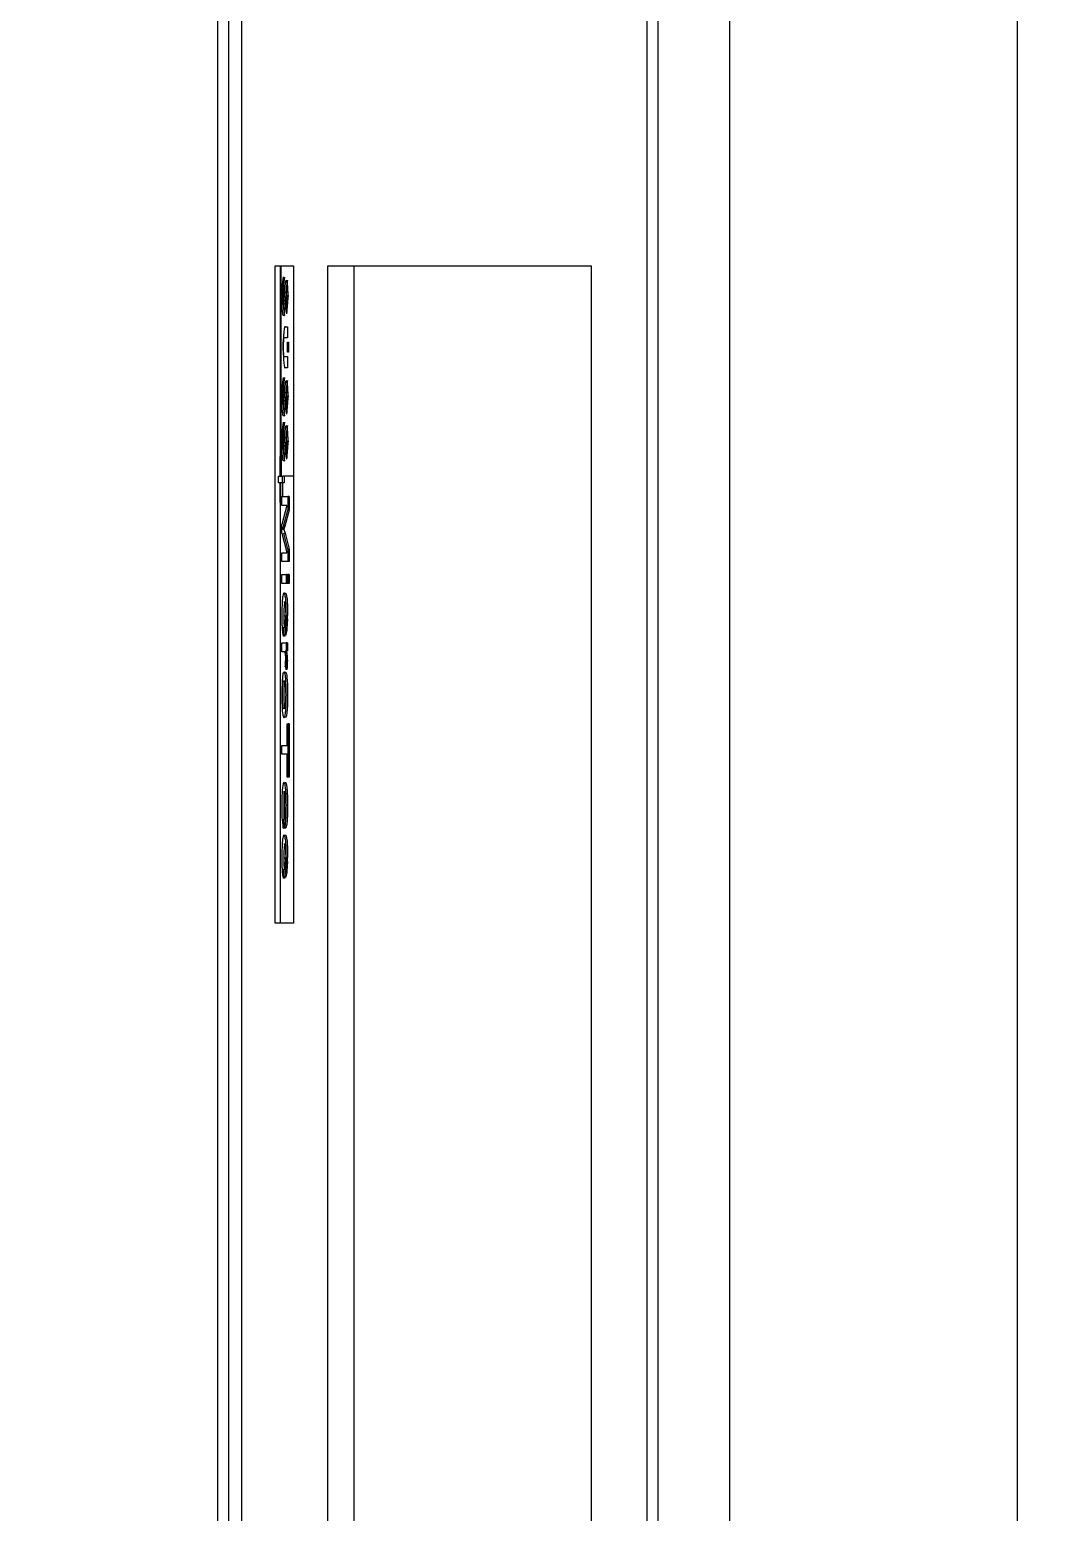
# Model space of a CAD drawing. Header units: millimetres. Extents: x -15291 to 293567, y -98510 to 49398.
# Drawn here: x 50144.4 to 50222.1, y 25769.6 to 25882.3 of the extents above; entities that cross this region are included whole.
import ezdxf

# ---------------------------------------------------------------- set-up
doc = ezdxf.new("R2010")
doc.units = ezdxf.units.MM
doc.header["$LTSCALE"] = 50
doc.header["$MEASUREMENT"] = 0
doc.linetypes.add('PHANTOM2', pattern=[1.25, 0.625, -0.125, 0.125, -0.125, 0.125, -0.125])
doc.layers.add('DV16_Standard', color=7, linetype='CONTINUOUS')

msp = doc.modelspace()

# ---------------------------------------------------------------- linework, layer by layer
at = {"layer": 'DV16_Standard', "color": 7, "linetype": 'Continuous', "ltscale": 254}
for p, q in [((50158.68, 25919.37), (50158.68, 25504.37)), ((50192.23, 25504.37), (50192.23, 25919.37)), ((50197.65, 25919.37), (50197.65, 25504.37)), ((50219.56, 25504.37), (50219.56, 25919.37)), ((50159.55, 25519.37), (50159.55, 25904.37)), ((50160.54, 25519.37), (50160.54, 25904.37)), ((50191.36, 25904.37), (50191.36, 25519.37)), ((50163.07, 25814.37), (50163.07, 25864.37)), ((50163.07, 25864.37), (50164.47, 25864.37)), ((50163.47, 25864.37), (50163.47, 25849.87)), ((50163.54, 25849.87), (50163.54, 25864.37)), ((50164.47, 25864.37), (50164.47, 25814.37)), ((50167.08, 25864.37), (50187.13, 25864.37)), ((50167.08, 25559.37), (50167.08, 25864.37)), ((50169.07, 25864.37), (50169.07, 25559.37)), ((50187.13, 25864.37), (50187.13, 25559.37)), ((50163.68, 25863.53), (50163.72, 25862.78)), ((50163.91, 25862.35), (50163.86, 25861.7)), ((50163.86, 25861.7), (50163.81, 25861.09)), ((50163.96, 25860.72), (50163.91, 25861.36)), ((50163.91, 25861.36), (50164.01, 25861.36)), ((50163.77, 25859.74), (50164.02, 25859.74)), ((50164.02, 25859.74), (50164.02, 25858.89)), ((50164.02, 25858.89), (50163.75, 25858.89)), ((50164.01, 25858.58), (50164.08, 25858.58)), ((50164.01, 25857.8), (50164.01, 25858.58)), ((50164.08, 25858.58), (50164.08, 25857.8)), ((50163.76, 25857.48), (50164.02, 25857.48)), ((50164.08, 25857.8), (50164.01, 25857.8)), ((50164.02, 25857.48), (50164.02, 25856.63)), ((50164.02, 25856.63), (50163.77, 25856.63)), ((50163.68, 25855.89), (50163.72, 25855.14)), ((50163.86, 25854.07), (50163.81, 25853.46)), ((50163.91, 25854.72), (50163.86, 25854.07)), ((50163.96, 25853.09), (50163.91, 25853.73)), ((50163.91, 25853.73), (50164.01, 25853.73)), ((50163.68, 25852.48), (50163.72, 25851.72)), ((50163.86, 25850.65), (50163.81, 25850.04)), ((50163.91, 25851.3), (50163.86, 25850.65)), ((50163.45, 25848.37), (50163.45, 25849.87)), ((50163.45, 25849.87), (50163.49, 25849.87)), ((50163.49, 25849.87), (50163.49, 25848.37)), ((50163.54, 25849.87), (50163.49, 25849.87)), ((50163.54, 25849.87), (50163.54, 25848.37)), ((50163.96, 25849.67), (50163.91, 25850.31)), ((50163.91, 25850.31), (50164.01, 25850.31)), ((50163.32, 25847.87), (50163.32, 25848.37)), ((50163.32, 25848.37), (50163.45, 25848.37)), ((50163.49, 25848.37), (50163.62, 25848.37)), ((50163.62, 25848.37), (50163.62, 25847.87)), ((50163.62, 25848.37), (50163.67, 25848.37)), ((50164.47, 25848.37), (50163.67, 25848.37)), ((50163.77, 25848.37), (50163.77, 25847.87)), ((50163.45, 25847.87), (50163.32, 25847.87)), ((50163.45, 25846.37), (50163.45, 25847.87)), ((50163.62, 25847.87), (50163.49, 25847.87)), ((50163.49, 25847.87), (50163.49, 25846.37)), ((50163.77, 25847.87), (50163.62, 25847.87)), ((50163.64, 25847.87), (50163.64, 25846.83)), ((50163.49, 25846.37), (50163.45, 25846.37)), ((50163.47, 25846.37), (50163.47, 25814.37)), ((50163.59, 25846.37), (50163.49, 25846.37)), ((50163.59, 25846.16), (50163.59, 25846.83)), ((50163.59, 25846.83), (50164.04, 25846.83)), ((50163.97, 25846.16), (50163.59, 25846.16)), ((50163.97, 25846.14), (50163.59, 25844.71)), ((50163.97, 25846.14), (50163.97, 25846.16)), ((50164.14, 25846.83), (50164.04, 25846.83)), ((50164.04, 25846.83), (50164.04, 25845.79)), ((50164.14, 25846.83), (50164.14, 25845.79)), ((50163.72, 25844.58), (50164.04, 25845.79)), ((50164.14, 25845.79), (50163.82, 25844.58)), ((50164.14, 25845.79), (50164.04, 25845.79)), ((50163.59, 25844.04), (50163.59, 25844.71)), ((50163.59, 25844.04), (50163.96, 25842.57)), ((50163.66, 25844.34), (50163.72, 25844.58)), ((50163.66, 25844.34), (50163.75, 25844.34)), ((50163.66, 25844.34), (50163.66, 25844.33)), ((50163.82, 25844.58), (50163.72, 25844.58)), ((50163.73, 25844.05), (50163.83, 25844.05)), ((50164.04, 25842.82), (50163.73, 25844.05)), ((50163.82, 25844.58), (50163.75, 25844.34)), ((50163.75, 25844.34), (50163.75, 25844.33)), ((50163.75, 25844.33), (50163.83, 25844.05)), ((50163.83, 25844.05), (50164.14, 25842.82)), ((50163.59, 25841.89), (50163.59, 25842.56)), ((50163.59, 25842.56), (50163.96, 25842.56)), ((50163.96, 25842.56), (50163.96, 25842.57)), ((50164.14, 25842.82), (50164.04, 25842.82)), ((50164.04, 25842.82), (50164.04, 25841.89)), ((50164.14, 25842.82), (50164.14, 25841.89)), ((50164.04, 25841.89), (50163.59, 25841.89)), ((50164.14, 25841.89), (50164.04, 25841.89)), ((50163.59, 25840.22), (50163.59, 25840.89)), ((50163.59, 25840.89), (50163.92, 25840.89)), ((50163.97, 25840.89), (50163.92, 25840.89)), ((50163.92, 25840.89), (50163.92, 25840.22)), ((50163.97, 25840.22), (50163.97, 25840.89)), ((50163.97, 25840.89), (50164.04, 25840.89)), ((50164.14, 25840.89), (50164.04, 25840.89)), ((50164.04, 25840.89), (50164.04, 25840.22)), ((50164.14, 25840.89), (50164.14, 25840.22)), ((50163.92, 25840.22), (50163.59, 25840.22)), ((50163.97, 25840.22), (50163.92, 25840.22)), ((50164.04, 25840.22), (50163.97, 25840.22)), ((50164.14, 25840.22), (50164.04, 25840.22)), ((50163.71, 25836.22), (50163.71, 25836.89)), ((50163.71, 25836.89), (50163.81, 25836.89)), ((50163.81, 25836.96), (50163.82, 25836.29)), ((50163.81, 25836.89), (50163.81, 25836.22)), ((50164.02, 25837.79), (50163.92, 25837.79)), ((50163.81, 25836.22), (50163.71, 25836.22)), ((50163.59, 25835.02), (50163.59, 25835.69)), ((50163.59, 25835.69), (50163.92, 25835.69)), ((50163.76, 25835.02), (50163.59, 25835.02)), ((50163.92, 25835.09), (50163.87, 25835.09)), ((50163.87, 25835.09), (50163.87, 25835.07)), ((50163.97, 25835.07), (50163.87, 25835.07)), ((50164.02, 25835.69), (50163.92, 25835.69)), ((50163.92, 25835.69), (50163.92, 25835.09)), ((50164.02, 25835.09), (50163.92, 25835.09)), ((50163.97, 25835.09), (50163.97, 25835.07)), ((50164.02, 25835.69), (50164.02, 25835.09)), ((50163.85, 25833.89), (50163.9, 25833.69)), ((50163.9, 25833.69), (50164, 25833.69)), ((50164.02, 25834.31), (50163.92, 25834.31)), ((50163.92, 25831.75), (50164.02, 25831.75)), ((50163.99, 25827.88), (50163.99, 25829.55)), ((50163.99, 25829.55), (50164.04, 25829.55)), ((50164.14, 25829.55), (50164.04, 25829.55)), ((50164.04, 25829.55), (50164.04, 25825.48)), ((50164.14, 25829.55), (50164.14, 25825.48)), ((50163.59, 25827.22), (50163.59, 25827.88)), ((50163.59, 25827.88), (50163.99, 25827.88)), ((50163.99, 25827.22), (50163.59, 25827.22)), ((50163.99, 25825.48), (50163.99, 25827.22)), ((50164.04, 25825.48), (50163.99, 25825.48)), ((50164.14, 25825.48), (50164.04, 25825.48)), ((50163.74, 25824.41), (50163.74, 25821.61)), ((50163.79, 25822.28), (50163.79, 25824.35)), ((50163.69, 25821.61), (50163.7, 25822.28)), ((50163.7, 25822.28), (50163.74, 25822.28)), ((50164.02, 25823.32), (50163.92, 25823.32)), ((50163.74, 25821.61), (50163.69, 25821.61)), ((50164.02, 25819.37), (50163.92, 25819.37)), ((50163.71, 25817.81), (50163.71, 25818.48)), ((50163.71, 25818.48), (50163.81, 25818.48)), ((50163.81, 25817.81), (50163.71, 25817.81)), ((50163.81, 25818.54), (50163.82, 25817.88)), ((50163.81, 25818.48), (50163.81, 25817.81)), ((50164.47, 25814.37), (50163.07, 25814.37))]:
    msp.add_line(p, q, dxfattribs=at)
at = {"layer": 'DV16_Standard', "color": 4, "linetype": 'PHANTOM2', "ltscale": 254}
msp.add_arc((50323.34, 25463.12), 504.82, 87.1614, 180, dxfattribs=at)
at = {"layer": 'DV16_Standard', "color": 7, "linetype": 'Continuous', "ltscale": 254}
for centre, radius, start, end in [((50172.88, 25862.23), 9.29, 171.9889, 181.2697), ((50172.98, 25862.23), 9.29, 171.9888, 181.2697), ((50168.74, 25862.04), 5.07, 171.675, 180.5231), ((50158.52, 25862.04), 5.44, 352.8245, 0.0628), ((50152.15, 25861.97), 11.88, 353.9454, 0.2976), ((50158.62, 25862.04), 5.44, 352.8245, 0.0628), ((50172.88, 25854.6), 9.29, 171.9889, 181.2697), ((50168.74, 25854.41), 5.07, 171.675, 180.5231), ((50172.98, 25854.6), 9.29, 171.9888, 181.2697), ((50158.52, 25854.4), 5.44, 352.8245, 0.0628), ((50152.15, 25854.34), 11.88, 353.9454, 0.2976), ((50158.62, 25854.4), 5.44, 352.8245, 0.0628), ((50172.88, 25851.18), 9.29, 171.9889, 181.2697), ((50168.74, 25850.99), 5.07, 171.675, 180.5231), ((50172.98, 25851.18), 9.29, 171.9888, 181.2697), ((50158.52, 25850.98), 5.44, 352.8245, 0.0628), ((50152.15, 25850.92), 11.88, 353.9454, 0.2976), ((50158.62, 25850.98), 5.44, 352.8245, 0.0628), ((50160.64, 25837.62), 3.24, 348.2315, 2.8863), ((50157.98, 25837.44), 5.95, 348.8494, 3.3384), ((50158.12, 25837.44), 5.91, 348.8016, 3.3862), ((50159.77, 25834.39), 4.16, 358.9587, 9.4947), ((50159.87, 25834.39), 4.16, 358.9587, 9.4947), ((50155.42, 25834.34), 8.44, 356.9928, 359.9785), ((50152.94, 25834.31), 10.98, 356.7372, 0.0065), ((50153.04, 25834.31), 10.98, 356.7372, 0.0065), ((50171.56, 25822.94), 7.98, 177.6037, 189.5477), ((50168.69, 25823.09), 4.96, 177.9657, 189.4329), ((50160.64, 25819.2), 3.24, 348.2315, 2.8863), ((50157.98, 25819.03), 5.95, 348.8494, 3.3384), ((50158.12, 25819.02), 5.91, 348.8016, 3.3862)]:
    msp.add_arc(centre, radius, start, end, dxfattribs=at)
for points, knots in [([(50163.78, 25862.08), (50163.79, 25862.18), (50163.8, 25862.36), (50163.82, 25862.63), (50163.84, 25862.88), (50163.87, 25863.1), (50163.9, 25863.25), (50163.92, 25863.28), (50163.93, 25863.28)], [0, 0, 0, 0, 0.17547, 0.347275, 0.51541, 0.679829, 0.841875, 1, 1, 1, 1]), ([(50164.02, 25863.28), (50164.01, 25863.28), (50164, 25863.24), (50163.97, 25863.1), (50163.94, 25862.88), (50163.92, 25862.63), (50163.9, 25862.36), (50163.89, 25862.18), (50163.88, 25862.08)], [0, 0, 0, 0, 0.158579, 0.320898, 0.485403, 0.653449, 0.824983, 1, 1, 1, 1]), ([(50163.93, 25863.28), (50163.94, 25863.28), (50163.95, 25863.25), (50163.98, 25863.12), (50164, 25862.93), (50164.02, 25862.68), (50164.03, 25862.38), (50164.03, 25862.15), (50164.03, 25862.03)], [0, 0, 0, 0, 0.176193, 0.337623, 0.492353, 0.648826, 0.81527, 1, 1, 1, 1]), ([(50163.71, 25860.6), (50163.7, 25860.6), (50163.68, 25860.62), (50163.66, 25860.72), (50163.64, 25860.88), (50163.62, 25861.09), (50163.6, 25861.35), (50163.6, 25861.67), (50163.59, 25861.91), (50163.59, 25862.03)], [0, 0, 0, 0, 0.148847, 0.286126, 0.417686, 0.549286, 0.686452, 0.834647, 1, 1, 1, 1]), ([(50163.67, 25861.99), (50163.67, 25861.94), (50163.67, 25861.83), (50163.67, 25861.68), (50163.68, 25861.56), (50163.69, 25861.47), (50163.7, 25861.45), (50163.71, 25861.45)], [0, 0, 0, 0, 0.217526, 0.418237, 0.610132, 0.801743, 1, 1, 1, 1]), ([(50163.69, 25862.03), (50163.69, 25861.89), (50163.7, 25861.62), (50163.71, 25861.26), (50163.73, 25860.97), (50163.75, 25860.76), (50163.78, 25860.62), (50163.8, 25860.59), (50163.81, 25860.6)], [0, 0, 0, 0, 0.192109, 0.362186, 0.519505, 0.672367, 0.829522, 1, 1, 1, 1]), ([(50163.71, 25861.45), (50163.71, 25861.45), (50163.72, 25861.48), (50163.74, 25861.59), (50163.75, 25861.74), (50163.77, 25861.91), (50163.78, 25862.02), (50163.78, 25862.08)], [0, 0, 0, 0, 0.178668, 0.368474, 0.567737, 0.77828, 1, 1, 1, 1]), ([(50163.88, 25862.08), (50163.87, 25862.02), (50163.87, 25861.9), (50163.85, 25861.74), (50163.84, 25861.59), (50163.82, 25861.48), (50163.81, 25861.45), (50163.81, 25861.45)], [0, 0, 0, 0, 0.222679, 0.433699, 0.632958, 0.822296, 1, 1, 1, 1]), ([(50163.93, 25862.43), (50163.93, 25862.43), (50163.92, 25862.42), (50163.91, 25862.39), (50163.91, 25862.36), (50163.91, 25862.35)], [0, 0, 0, 0, 0.33429, 0.667987, 1, 1, 1, 1]), ([(50163.96, 25862.04), (50163.96, 25862.09), (50163.95, 25862.18), (50163.95, 25862.3), (50163.94, 25862.4), (50163.93, 25862.43), (50163.93, 25862.43)], [0, 0, 0, 0, 0.253159, 0.502184, 0.750589, 1, 1, 1, 1]), ([(50164.03, 25862.43), (50164.03, 25862.43), (50164.04, 25862.4), (50164.05, 25862.31), (50164.05, 25862.18), (50164.06, 25862.09), (50164.06, 25862.04)], [0, 0, 0, 0, 0.249374, 0.49727, 0.746059, 1, 1, 1, 1]), ([(50163.81, 25861.09), (50163.8, 25861.02), (50163.79, 25860.88), (50163.77, 25860.72), (50163.74, 25860.62), (50163.72, 25860.59), (50163.71, 25860.6)], [0, 0, 0, 0, 0.24704, 0.495629, 0.746892, 1, 1, 1, 1]), ([(50163.87, 25859.74), (50163.86, 25859.74), (50163.83, 25859.73), (50163.79, 25859.68), (50163.75, 25859.54), (50163.73, 25859.28), (50163.71, 25858.96), (50163.7, 25858.59), (50163.69, 25858.32), (50163.69, 25858.18)], [0, 0, 0, 0, 0.174767, 0.328142, 0.46874, 0.600334, 0.728607, 0.859547, 1, 1, 1, 1]), ([(50163.75, 25858.89), (50163.74, 25858.88), (50163.73, 25858.88), (50163.71, 25858.86), (50163.7, 25858.81), (50163.68, 25858.7), (50163.67, 25858.55), (50163.67, 25858.38), (50163.67, 25858.26), (50163.67, 25858.2)], [0, 0, 0, 0, 0.17236, 0.324862, 0.466006, 0.598745, 0.728018, 0.859619, 1, 1, 1, 1]), ([(50163.67, 25858.2), (50163.67, 25858.12), (50163.67, 25857.97), (50163.68, 25857.76), (50163.69, 25857.59), (50163.71, 25857.51), (50163.74, 25857.49), (50163.75, 25857.49), (50163.76, 25857.48)], [0, 0, 0, 0, 0.161888, 0.314832, 0.46843, 0.629575, 0.803547, 1, 1, 1, 1]), ([(50163.69, 25858.18), (50163.69, 25858.05), (50163.7, 25857.78), (50163.71, 25857.43), (50163.72, 25857.15), (50163.74, 25856.94), (50163.77, 25856.77), (50163.79, 25856.68), (50163.82, 25856.65), (50163.84, 25856.63), (50163.86, 25856.63), (50163.87, 25856.63)], [0, 0, 0, 0, 0.138911, 0.263623, 0.377424, 0.483484, 0.584796, 0.684114, 0.783822, 0.888107, 1, 1, 1, 1]), ([(50163.78, 25854.45), (50163.79, 25854.55), (50163.8, 25854.73), (50163.82, 25855), (50163.84, 25855.25), (50163.87, 25855.47), (50163.9, 25855.61), (50163.92, 25855.65), (50163.93, 25855.65)], [0, 0, 0, 0, 0.17547, 0.347275, 0.51541, 0.679829, 0.841875, 1, 1, 1, 1]), ([(50164.02, 25855.65), (50164.01, 25855.65), (50164, 25855.61), (50163.97, 25855.47), (50163.94, 25855.25), (50163.92, 25855), (50163.9, 25854.73), (50163.89, 25854.55), (50163.88, 25854.45)], [0, 0, 0, 0, 0.158579, 0.320898, 0.485403, 0.653449, 0.824983, 1, 1, 1, 1]), ([(50163.93, 25855.65), (50163.94, 25855.65), (50163.95, 25855.62), (50163.98, 25855.49), (50164, 25855.3), (50164.02, 25855.05), (50164.03, 25854.75), (50164.03, 25854.52), (50164.03, 25854.4)], [0, 0, 0, 0, 0.176193, 0.337623, 0.492353, 0.648826, 0.81527, 1, 1, 1, 1]), ([(50163.71, 25852.96), (50163.7, 25852.96), (50163.68, 25852.98), (50163.66, 25853.08), (50163.64, 25853.25), (50163.62, 25853.46), (50163.6, 25853.72), (50163.6, 25854.04), (50163.59, 25854.27), (50163.59, 25854.39)], [0, 0, 0, 0, 0.148847, 0.286126, 0.417686, 0.549286, 0.686452, 0.834647, 1, 1, 1, 1]), ([(50163.67, 25854.36), (50163.67, 25854.31), (50163.67, 25854.2), (50163.67, 25854.05), (50163.68, 25853.93), (50163.69, 25853.84), (50163.7, 25853.82), (50163.71, 25853.82)], [0, 0, 0, 0, 0.217526, 0.418237, 0.610132, 0.801743, 1, 1, 1, 1]), ([(50163.69, 25854.39), (50163.69, 25854.25), (50163.7, 25853.98), (50163.71, 25853.62), (50163.73, 25853.34), (50163.75, 25853.12), (50163.78, 25852.99), (50163.8, 25852.96), (50163.81, 25852.96)], [0, 0, 0, 0, 0.192109, 0.362186, 0.519505, 0.672367, 0.829522, 1, 1, 1, 1]), ([(50163.71, 25853.82), (50163.71, 25853.82), (50163.72, 25853.85), (50163.74, 25853.96), (50163.75, 25854.11), (50163.77, 25854.27), (50163.78, 25854.39), (50163.78, 25854.45)], [0, 0, 0, 0, 0.178668, 0.368474, 0.567737, 0.77828, 1, 1, 1, 1]), ([(50163.88, 25854.45), (50163.87, 25854.39), (50163.87, 25854.27), (50163.85, 25854.11), (50163.84, 25853.96), (50163.82, 25853.85), (50163.81, 25853.82), (50163.81, 25853.82)], [0, 0, 0, 0, 0.222679, 0.433699, 0.632958, 0.822296, 1, 1, 1, 1]), ([(50163.93, 25854.8), (50163.93, 25854.8), (50163.92, 25854.79), (50163.91, 25854.76), (50163.91, 25854.73), (50163.91, 25854.72)], [0, 0, 0, 0, 0.33429, 0.667987, 1, 1, 1, 1]), ([(50163.96, 25854.41), (50163.96, 25854.46), (50163.95, 25854.55), (50163.95, 25854.67), (50163.94, 25854.77), (50163.93, 25854.8), (50163.93, 25854.8)], [0, 0, 0, 0, 0.253159, 0.502184, 0.750589, 1, 1, 1, 1]), ([(50164.03, 25854.8), (50164.03, 25854.8), (50164.04, 25854.77), (50164.05, 25854.67), (50164.05, 25854.55), (50164.06, 25854.46), (50164.06, 25854.41)], [0, 0, 0, 0, 0.249374, 0.49727, 0.746059, 1, 1, 1, 1]), ([(50163.81, 25853.46), (50163.8, 25853.39), (50163.79, 25853.25), (50163.77, 25853.09), (50163.74, 25852.98), (50163.72, 25852.96), (50163.71, 25852.96)], [0, 0, 0, 0, 0.24704, 0.495629, 0.746892, 1, 1, 1, 1]), ([(50163.78, 25851.03), (50163.79, 25851.13), (50163.8, 25851.31), (50163.82, 25851.58), (50163.84, 25851.83), (50163.87, 25852.05), (50163.9, 25852.19), (50163.92, 25852.23), (50163.93, 25852.23)], [0, 0, 0, 0, 0.17547, 0.347275, 0.51541, 0.679829, 0.841875, 1, 1, 1, 1]), ([(50164.02, 25852.23), (50164.01, 25852.23), (50164, 25852.19), (50163.97, 25852.05), (50163.94, 25851.83), (50163.92, 25851.58), (50163.9, 25851.31), (50163.89, 25851.13), (50163.88, 25851.03)], [0, 0, 0, 0, 0.158579, 0.320898, 0.485403, 0.653449, 0.824983, 1, 1, 1, 1]), ([(50163.93, 25852.23), (50163.94, 25852.23), (50163.95, 25852.2), (50163.98, 25852.07), (50164, 25851.88), (50164.02, 25851.63), (50164.03, 25851.33), (50164.03, 25851.1), (50164.03, 25850.98)], [0, 0, 0, 0, 0.176193, 0.337623, 0.492353, 0.648826, 0.81527, 1, 1, 1, 1]), ([(50163.71, 25849.54), (50163.7, 25849.54), (50163.68, 25849.56), (50163.66, 25849.66), (50163.64, 25849.83), (50163.62, 25850.04), (50163.6, 25850.3), (50163.6, 25850.62), (50163.59, 25850.85), (50163.59, 25850.97)], [0, 0, 0, 0, 0.148847, 0.286126, 0.417686, 0.549286, 0.686452, 0.834647, 1, 1, 1, 1]), ([(50163.67, 25850.94), (50163.67, 25850.89), (50163.67, 25850.78), (50163.67, 25850.63), (50163.68, 25850.51), (50163.69, 25850.42), (50163.7, 25850.4), (50163.71, 25850.4)], [0, 0, 0, 0, 0.217526, 0.418237, 0.610132, 0.801743, 1, 1, 1, 1]), ([(50163.69, 25850.97), (50163.69, 25850.83), (50163.7, 25850.57), (50163.71, 25850.2), (50163.73, 25849.92), (50163.75, 25849.71), (50163.78, 25849.57), (50163.8, 25849.54), (50163.81, 25849.54)], [0, 0, 0, 0, 0.192109, 0.362186, 0.519505, 0.672367, 0.829522, 1, 1, 1, 1]), ([(50163.71, 25850.4), (50163.71, 25850.4), (50163.72, 25850.43), (50163.74, 25850.54), (50163.75, 25850.69), (50163.77, 25850.85), (50163.78, 25850.97), (50163.78, 25851.03)], [0, 0, 0, 0, 0.178668, 0.368474, 0.567737, 0.77828, 1, 1, 1, 1]), ([(50163.88, 25851.03), (50163.87, 25850.97), (50163.87, 25850.85), (50163.85, 25850.69), (50163.84, 25850.54), (50163.82, 25850.43), (50163.81, 25850.4), (50163.81, 25850.4)], [0, 0, 0, 0, 0.222679, 0.433699, 0.632958, 0.822296, 1, 1, 1, 1]), ([(50163.93, 25851.38), (50163.93, 25851.38), (50163.92, 25851.37), (50163.91, 25851.34), (50163.91, 25851.31), (50163.91, 25851.3)], [0, 0, 0, 0, 0.33429, 0.667987, 1, 1, 1, 1]), ([(50163.96, 25850.99), (50163.96, 25851.04), (50163.95, 25851.13), (50163.95, 25851.25), (50163.94, 25851.35), (50163.93, 25851.38), (50163.93, 25851.38)], [0, 0, 0, 0, 0.253159, 0.502184, 0.750589, 1, 1, 1, 1]), ([(50164.03, 25851.38), (50164.03, 25851.38), (50164.04, 25851.35), (50164.05, 25851.25), (50164.05, 25851.13), (50164.06, 25851.04), (50164.06, 25850.99)], [0, 0, 0, 0, 0.249374, 0.49727, 0.746059, 1, 1, 1, 1]), ([(50163.81, 25850.04), (50163.8, 25849.97), (50163.79, 25849.83), (50163.77, 25849.67), (50163.74, 25849.56), (50163.72, 25849.54), (50163.71, 25849.54)], [0, 0, 0, 0, 0.24704, 0.495629, 0.746892, 1, 1, 1, 1]), ([(50163.75, 25839.49), (50163.74, 25839.49), (50163.71, 25839.47), (50163.68, 25839.36), (50163.64, 25839.18), (50163.62, 25838.93), (50163.6, 25838.61), (50163.59, 25838.22), (50163.58, 25837.93), (50163.58, 25837.79)], [0, 0, 0, 0, 0.163015, 0.309424, 0.446047, 0.577796, 0.710135, 0.848822, 1, 1, 1, 1]), ([(50163.92, 25837.79), (50163.92, 25837.91), (50163.92, 25838.15), (50163.91, 25838.49), (50163.9, 25838.8), (50163.88, 25839.05), (50163.85, 25839.25), (50163.82, 25839.4), (50163.79, 25839.48), (50163.77, 25839.49), (50163.75, 25839.49)], [0, 0, 0, 0, 0.128458, 0.247866, 0.362246, 0.476068, 0.593052, 0.716639, 0.850708, 1, 1, 1, 1]), ([(50163.85, 25839.49), (50163.87, 25839.49), (50163.89, 25839.48), (50163.92, 25839.4), (50163.95, 25839.25), (50163.98, 25839.04), (50164, 25838.8), (50164.01, 25838.49), (50164.02, 25838.15), (50164.02, 25837.91), (50164.02, 25837.79)], [0, 0, 0, 0, 0.150529, 0.285373, 0.40935, 0.52635, 0.639884, 0.753726, 0.872408, 1, 1, 1, 1]), ([(50163.85, 25838.82), (50163.84, 25838.82), (50163.82, 25838.81), (50163.8, 25838.76), (50163.78, 25838.66), (50163.76, 25838.52), (50163.74, 25838.33), (50163.73, 25838.08), (50163.73, 25837.9), (50163.73, 25837.8)], [0, 0, 0, 0, 0.173606, 0.326442, 0.465957, 0.596785, 0.725247, 0.85772, 1, 1, 1, 1]), ([(50163.75, 25838.82), (50163.76, 25838.82), (50163.78, 25838.81), (50163.81, 25838.75), (50163.83, 25838.65), (50163.85, 25838.5), (50163.87, 25838.3), (50163.87, 25838.05), (50163.88, 25837.87), (50163.88, 25837.78)], [0, 0, 0, 0, 0.176011, 0.330496, 0.471021, 0.60198, 0.729677, 0.860357, 1, 1, 1, 1]), ([(50163.58, 25837.79), (50163.58, 25837.71), (50163.59, 25837.57), (50163.59, 25837.35), (50163.59, 25837.15), (50163.6, 25836.97), (50163.61, 25836.81), (50163.62, 25836.67), (50163.63, 25836.55), (50163.65, 25836.44), (50163.66, 25836.35), (50163.68, 25836.27), (50163.7, 25836.24), (50163.71, 25836.22)], [0, 0, 0, 0, 0.095718, 0.190829, 0.283631, 0.372732, 0.456641, 0.535695, 0.611805, 0.692107, 0.783459, 0.886378, 1, 1, 1, 1]), ([(50163.73, 25837.8), (50163.73, 25837.71), (50163.73, 25837.53), (50163.74, 25837.27), (50163.76, 25837.08), (50163.78, 25836.95), (50163.8, 25836.9), (50163.81, 25836.89)], [0, 0, 0, 0, 0.190681, 0.372671, 0.560083, 0.764878, 1, 1, 1, 1]), ([(50163.76, 25835.02), (50163.77, 25835.02), (50163.78, 25835.02), (50163.8, 25834.99), (50163.82, 25834.94), (50163.84, 25834.86), (50163.85, 25834.74), (50163.86, 25834.55), (50163.86, 25834.41), (50163.86, 25834.33)], [0, 0, 0, 0, 0.14839, 0.29467, 0.438875, 0.580927, 0.721705, 0.861727, 1, 1, 1, 1]), ([(50163.75, 25833.49), (50163.74, 25833.49), (50163.71, 25833.47), (50163.67, 25833.36), (50163.64, 25833.17), (50163.62, 25832.88), (50163.6, 25832.55), (50163.59, 25832.17), (50163.58, 25831.9), (50163.58, 25831.75)], [0, 0, 0, 0, 0.169765, 0.320212, 0.458748, 0.590162, 0.720222, 0.854657, 1, 1, 1, 1]), ([(50163.63, 25831.75), (50163.63, 25831.85), (50163.63, 25832.03), (50163.64, 25832.27), (50163.66, 25832.47), (50163.67, 25832.63), (50163.7, 25832.74), (50163.72, 25832.81), (50163.74, 25832.82), (50163.75, 25832.82)], [0, 0, 0, 0, 0.139815, 0.269988, 0.396832, 0.526807, 0.666843, 0.821924, 1, 1, 1, 1]), ([(50163.85, 25832.82), (50163.84, 25832.82), (50163.82, 25832.81), (50163.79, 25832.72), (50163.77, 25832.57), (50163.75, 25832.35), (50163.73, 25832.07), (50163.73, 25831.86), (50163.73, 25831.75)], [0, 0, 0, 0, 0.195211, 0.368671, 0.528877, 0.682274, 0.836913, 1, 1, 1, 1]), ([(50163.92, 25831.75), (50163.92, 25831.92), (50163.92, 25832.24), (50163.9, 25832.66), (50163.88, 25832.99), (50163.86, 25833.24), (50163.82, 25833.39), (50163.79, 25833.47), (50163.77, 25833.49), (50163.75, 25833.49)], [0, 0, 0, 0, 0.169466, 0.320017, 0.458369, 0.5898, 0.719909, 0.854381, 1, 1, 1, 1]), ([(50163.75, 25832.82), (50163.76, 25832.82), (50163.77, 25832.82), (50163.79, 25832.79), (50163.81, 25832.75), (50163.82, 25832.69), (50163.83, 25832.62), (50163.84, 25832.54), (50163.85, 25832.45), (50163.86, 25832.34), (50163.87, 25832.22), (50163.87, 25832.08), (50163.87, 25831.92), (50163.88, 25831.81), (50163.88, 25831.75)], [0, 0, 0, 0, 0.114116, 0.217731, 0.311791, 0.396923, 0.474761, 0.547218, 0.61694, 0.686114, 0.757206, 0.832012, 0.912248, 1, 1, 1, 1]), ([(50163.85, 25833.49), (50163.87, 25833.49), (50163.9, 25833.47), (50163.94, 25833.34), (50163.97, 25833.09), (50164, 25832.73), (50164.02, 25832.28), (50164.02, 25831.93), (50164.02, 25831.75)], [0, 0, 0, 0, 0.177966, 0.339921, 0.495698, 0.652353, 0.817422, 1, 1, 1, 1]), ([(50163.58, 25831.75), (50163.58, 25831.59), (50163.59, 25831.28), (50163.6, 25830.86), (50163.62, 25830.51), (50163.65, 25830.26), (50163.69, 25830.11), (50163.72, 25830.03), (50163.75, 25830.02), (50163.76, 25830.02)], [0, 0, 0, 0, 0.165497, 0.313942, 0.451993, 0.584197, 0.71591, 0.852231, 1, 1, 1, 1]), ([(50163.76, 25830.69), (50163.75, 25830.68), (50163.73, 25830.69), (50163.71, 25830.73), (50163.7, 25830.78), (50163.68, 25830.85), (50163.67, 25830.92), (50163.66, 25831.01), (50163.65, 25831.11), (50163.64, 25831.21), (50163.64, 25831.33), (50163.63, 25831.46), (50163.63, 25831.6), (50163.63, 25831.7), (50163.63, 25831.75)], [0, 0, 0, 0, 0.124798, 0.239, 0.342055, 0.433094, 0.513591, 0.585966, 0.653348, 0.718261, 0.783722, 0.851099, 0.922551, 1, 1, 1, 1]), ([(50163.73, 25831.75), (50163.73, 25831.66), (50163.73, 25831.48), (50163.74, 25831.23), (50163.76, 25831.03), (50163.78, 25830.88), (50163.8, 25830.76), (50163.83, 25830.7), (50163.84, 25830.69), (50163.85, 25830.69)], [0, 0, 0, 0, 0.140116, 0.270751, 0.398027, 0.52833, 0.668366, 0.823105, 1, 1, 1, 1]), ([(50163.76, 25830.02), (50163.77, 25830.02), (50163.8, 25830.04), (50163.83, 25830.14), (50163.86, 25830.32), (50163.89, 25830.59), (50163.91, 25830.92), (50163.92, 25831.31), (50163.92, 25831.6), (50163.92, 25831.75)], [0, 0, 0, 0, 0.155588, 0.297426, 0.431818, 0.563897, 0.69895, 0.842328, 1, 1, 1, 1]), ([(50163.88, 25831.75), (50163.88, 25831.7), (50163.87, 25831.6), (50163.87, 25831.46), (50163.87, 25831.33), (50163.86, 25831.2), (50163.85, 25831.08), (50163.84, 25830.97), (50163.83, 25830.88), (50163.82, 25830.81), (50163.81, 25830.76), (50163.79, 25830.72), (50163.77, 25830.69), (50163.76, 25830.69), (50163.76, 25830.69)], [0, 0, 0, 0, 0.07801, 0.150676, 0.222636, 0.298027, 0.377288, 0.455241, 0.531013, 0.607105, 0.690154, 0.784362, 0.888215, 1, 1, 1, 1]), ([(50164.02, 25831.75), (50164.02, 25831.6), (50164.02, 25831.31), (50164.01, 25830.91), (50163.99, 25830.58), (50163.96, 25830.32), (50163.93, 25830.14), (50163.9, 25830.04), (50163.87, 25830.02), (50163.86, 25830.02)], [0, 0, 0, 0, 0.159359, 0.303879, 0.439537, 0.571638, 0.705455, 0.846156, 1, 1, 1, 1]), ([(50163.75, 25825.08), (50163.74, 25825.08), (50163.73, 25825.07), (50163.7, 25825.04), (50163.68, 25824.97), (50163.67, 25824.89), (50163.65, 25824.79), (50163.64, 25824.67), (50163.62, 25824.54), (50163.61, 25824.39), (50163.6, 25824.22), (50163.59, 25824.02), (50163.59, 25823.79), (50163.59, 25823.54), (50163.58, 25823.36), (50163.58, 25823.27)], [0, 0, 0, 0, 0.095559, 0.183006, 0.263413, 0.33765, 0.406789, 0.472551, 0.536722, 0.601767, 0.670027, 0.743576, 0.823613, 0.909392, 1, 1, 1, 1]), ([(50163.92, 25823.32), (50163.92, 25823.46), (50163.92, 25823.74), (50163.91, 25824.13), (50163.89, 25824.46), (50163.86, 25824.73), (50163.83, 25824.93), (50163.79, 25825.06), (50163.77, 25825.08), (50163.75, 25825.08)], [0, 0, 0, 0, 0.145687, 0.280045, 0.40957, 0.540467, 0.678694, 0.829459, 1, 1, 1, 1]), ([(50163.85, 25825.08), (50163.86, 25825.08), (50163.87, 25825.07), (50163.9, 25825.04), (50163.92, 25824.97), (50163.94, 25824.89), (50163.96, 25824.78), (50163.97, 25824.66), (50163.98, 25824.52), (50163.99, 25824.37), (50164, 25824.21), (50164.01, 25824.02), (50164.02, 25823.81), (50164.02, 25823.58), (50164.02, 25823.41), (50164.02, 25823.32)], [0, 0, 0, 0, 0.096375, 0.185528, 0.268837, 0.347466, 0.42249, 0.493865, 0.56191, 0.626976, 0.691094, 0.757792, 0.830377, 0.910477, 1, 1, 1, 1]), ([(50163.84, 25824.41), (50163.83, 25824.41), (50163.81, 25824.38), (50163.78, 25824.27), (50163.76, 25824.09), (50163.74, 25823.86), (50163.73, 25823.58), (50163.73, 25823.38), (50163.73, 25823.27)], [0, 0, 0, 0, 0.193026, 0.364606, 0.52361, 0.677115, 0.833127, 1, 1, 1, 1]), ([(50163.79, 25824.35), (50163.8, 25824.34), (50163.81, 25824.3), (50163.83, 25824.19), (50163.85, 25824.03), (50163.87, 25823.83), (50163.87, 25823.58), (50163.88, 25823.4), (50163.88, 25823.3)], [0, 0, 0, 0, 0.179884, 0.344261, 0.501264, 0.657824, 0.821458, 1, 1, 1, 1]), ([(50163.74, 25821.61), (50163.75, 25821.61), (50163.78, 25821.62), (50163.81, 25821.68), (50163.84, 25821.78), (50163.87, 25821.98), (50163.89, 25822.22), (50163.91, 25822.54), (50163.92, 25822.91), (50163.92, 25823.18), (50163.92, 25823.32)], [0, 0, 0, 0, 0.138715, 0.26582, 0.385652, 0.502164, 0.618263, 0.737246, 0.863242, 1, 1, 1, 1]), ([(50163.88, 25823.3), (50163.88, 25823.19), (50163.87, 25822.99), (50163.86, 25822.73), (50163.85, 25822.52), (50163.83, 25822.38), (50163.81, 25822.31), (50163.8, 25822.29), (50163.79, 25822.28)], [0, 0, 0, 0, 0.203964, 0.381411, 0.541234, 0.691655, 0.841281, 1, 1, 1, 1]), ([(50164.02, 25823.32), (50164.02, 25823.18), (50164.02, 25822.91), (50164.01, 25822.54), (50163.99, 25822.22), (50163.97, 25821.97), (50163.94, 25821.78), (50163.91, 25821.68), (50163.88, 25821.62), (50163.85, 25821.61), (50163.84, 25821.61)], [0, 0, 0, 0, 0.138034, 0.264935, 0.384461, 0.500735, 0.617051, 0.736312, 0.862526, 1, 1, 1, 1]), ([(50163.75, 25821.08), (50163.74, 25821.08), (50163.71, 25821.06), (50163.68, 25820.95), (50163.64, 25820.77), (50163.62, 25820.52), (50163.6, 25820.19), (50163.59, 25819.8), (50163.58, 25819.52), (50163.58, 25819.37)], [0, 0, 0, 0, 0.163015, 0.309424, 0.446047, 0.577796, 0.710135, 0.848822, 1, 1, 1, 1]), ([(50163.85, 25820.41), (50163.84, 25820.41), (50163.82, 25820.4), (50163.8, 25820.35), (50163.78, 25820.25), (50163.76, 25820.11), (50163.74, 25819.91), (50163.73, 25819.67), (50163.73, 25819.48), (50163.73, 25819.39)], [0, 0, 0, 0, 0.173606, 0.326442, 0.465957, 0.596785, 0.725247, 0.85772, 1, 1, 1, 1]), ([(50163.92, 25819.37), (50163.92, 25819.5), (50163.92, 25819.74), (50163.91, 25820.08), (50163.9, 25820.39), (50163.88, 25820.64), (50163.85, 25820.84), (50163.82, 25820.99), (50163.79, 25821.07), (50163.77, 25821.08), (50163.75, 25821.08)], [0, 0, 0, 0, 0.128458, 0.247866, 0.362246, 0.476068, 0.593052, 0.716639, 0.850708, 1, 1, 1, 1]), ([(50163.75, 25820.41), (50163.76, 25820.41), (50163.78, 25820.4), (50163.81, 25820.34), (50163.83, 25820.24), (50163.85, 25820.09), (50163.87, 25819.89), (50163.87, 25819.64), (50163.88, 25819.46), (50163.88, 25819.37)], [0, 0, 0, 0, 0.176011, 0.330496, 0.471021, 0.60198, 0.729677, 0.860357, 1, 1, 1, 1]), ([(50163.85, 25821.08), (50163.87, 25821.08), (50163.89, 25821.07), (50163.92, 25820.98), (50163.95, 25820.84), (50163.98, 25820.63), (50164, 25820.38), (50164.01, 25820.08), (50164.02, 25819.74), (50164.02, 25819.5), (50164.02, 25819.37)], [0, 0, 0, 0, 0.150529, 0.285373, 0.40935, 0.52635, 0.639884, 0.753726, 0.872408, 1, 1, 1, 1]), ([(50163.58, 25819.37), (50163.58, 25819.3), (50163.59, 25819.15), (50163.59, 25818.94), (50163.59, 25818.74), (50163.6, 25818.56), (50163.61, 25818.39), (50163.62, 25818.25), (50163.63, 25818.13), (50163.65, 25818.03), (50163.66, 25817.94), (50163.68, 25817.86), (50163.7, 25817.82), (50163.71, 25817.81)], [0, 0, 0, 0, 0.095718, 0.190829, 0.283631, 0.372732, 0.456641, 0.535695, 0.611805, 0.692107, 0.783459, 0.886378, 1, 1, 1, 1]), ([(50163.73, 25819.39), (50163.73, 25819.3), (50163.73, 25819.12), (50163.74, 25818.86), (50163.76, 25818.66), (50163.78, 25818.53), (50163.8, 25818.49), (50163.81, 25818.48)], [0, 0, 0, 0, 0.190681, 0.372671, 0.560083, 0.764878, 1, 1, 1, 1])]:
    msp.add_open_spline(points, degree=3, knots=knots, dxfattribs=at)

doc.saveas('drawing.dxf')
